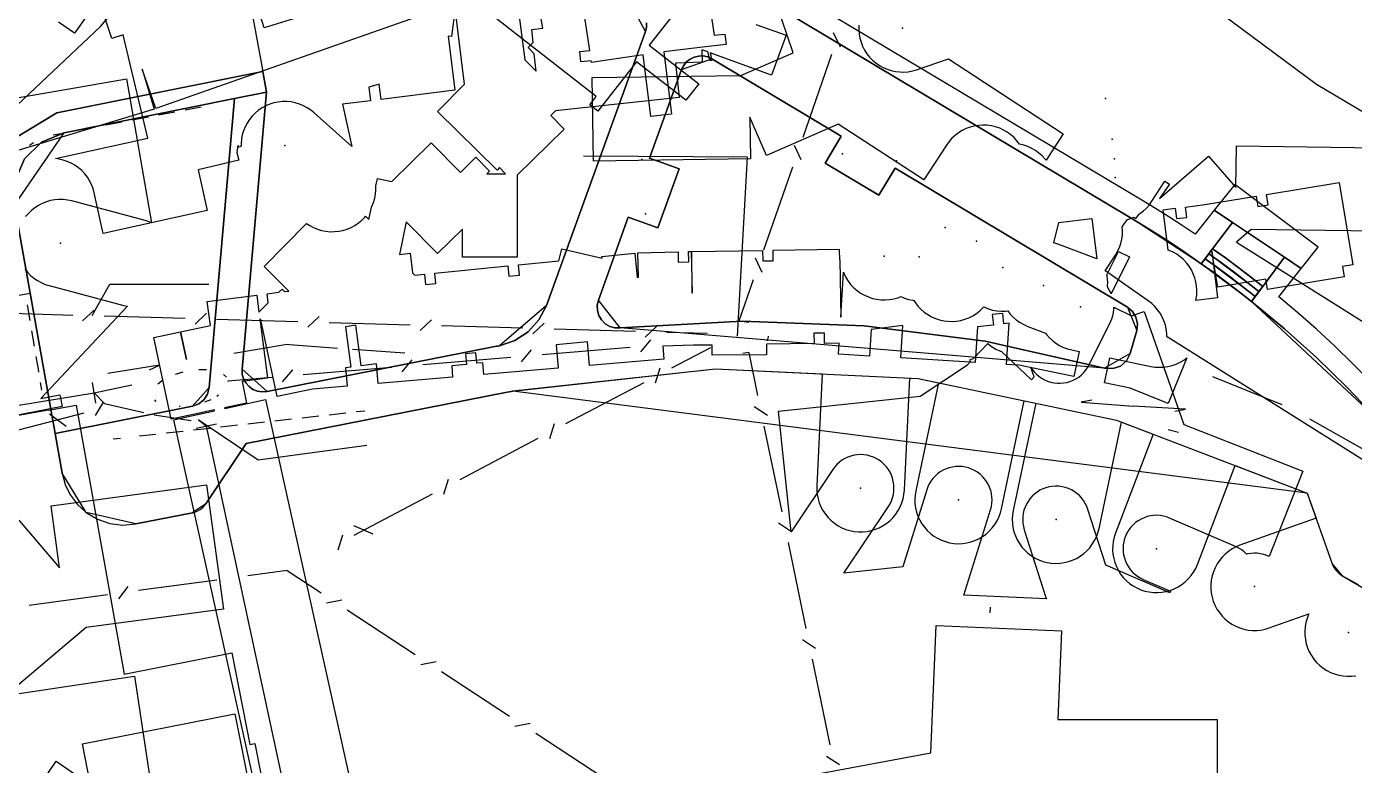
# Model space of a CAD drawing. Header units: metres. Extents: x -3782 to -2031, y 18790 to 19846.
# Drawn here: x -2697.8 to -2634.2, y 19772.1 to 19807.4 of the extents above; entities that cross this region are included whole.
import ezdxf

# ---------------------------------------------------------------- set-up
doc = ezdxf.new("R2010")
doc.units = ezdxf.units.M
for name, color, linetype in [('BENCH', 7, 'Continuous'), ('BOUNDARY', 7, 'Continuous'), ('CURB', 7, 'Continuous'), ('ELECTR_CABLE', 7, 'Continuous'), ('ELECTR_CABLE_COMM', 7, 'Continuous'), ('GAS', 7, 'Continuous'), ('GRASS', 7, 'Continuous'), ('GROUND', 7, 'Continuous'), ('HEAT', 7, 'Continuous'), ('OVERHEAD_POWER_LINE', 7, 'Continuous'), ('ROAD', 7, 'Continuous'), ('SEWER', 7, 'Continuous'), ('SIDEWALK_PATH', 7, 'Continuous'), ('TREE', 7, 'Continuous'), ('URN', 7, 'Continuous'), ('WATER_PIPELINE', 7, 'Continuous')]:
    doc.layers.add(name, color=color, linetype=linetype)

msp = doc.modelspace()

# ---------------------------------------------------------------- linework, layer by layer
at = {"layer": 'BENCH'}
for p in [(-2668.366, 19801.075), (-2656.175, 19801.017)]:
    msp.add_point(p, dxfattribs=at)
at = {"layer": 'BOUNDARY'}
msp.add_lwpolyline([(-2700.561, 19801.545), (-2694.285, 19807.448), (-2688.679, 19813.991), (-2685.714, 19818.32), (-2684.639, 19819.744), (-2682.778, 19820.372), (-2678.001, 19821.721), (-2675.4, 19822.308), (-2674.931, 19822.396), (-2662.552, 19824.717), (-2660.833, 19825.07), (-2657.519, 19825.689), (-2655.427, 19823.018), (-2654.403, 19821.576), (-2648.887, 19815.315), (-2642.75, 19809.663), (-2636.057, 19804.681), (-2628.881, 19800.423)], dxfattribs=at)
at = {"layer": 'CURB'}
for points in [[(-2663.986, 19809.661), (-2644.929, 19798.275)], [(-2668.192, 19807.21), (-2668.884, 19808.519)], [(-2668.192, 19807.21), (-2672.934, 19794.09), (-2675.181, 19792.165), (-2675.33, 19792.136), (-2686.311, 19789.97), (-2687.501, 19791.038), (-2686.338, 19804.308)], [(-2667.993, 19801.141), (-2666.459, 19805.384)], [(-2666.459, 19805.384), (-2665.006, 19805.902)], [(-2665.006, 19805.902), (-2658.814, 19802.2)], [(-2687.871, 19804.001), (-2689.084, 19790.159), (-2689.887, 19789.265), (-2696.461, 19787.968)], [(-2687.871, 19804.001), (-2686.338, 19804.308)], [(-2691.501, 19803.22), (-2690.727, 19803.366)], [(-2690.236, 19803.459), (-2689.462, 19803.606)], [(-2694.031, 19802.74), (-2693.257, 19802.887)], [(-2692.766, 19802.98), (-2691.992, 19803.126)], [(-2698.396, 19798.898), (-2696.032, 19802.363)], [(-2696.544, 19802.264), (-2696.174, 19802.334)], [(-2695.296, 19802.501), (-2694.522, 19802.647)], [(-2658.814, 19802.2), (-2659.584, 19800.913), (-2657.009, 19799.373), (-2656.239, 19800.66)], [(-2697.68, 19801.761), (-2697.493, 19801.893)], [(-2667.993, 19801.141), (-2666.582, 19800.632), (-2667.602, 19797.81), (-2669.012, 19798.32)], [(-2656.239, 19800.66), (-2645.117, 19794.01)], [(-2644.665, 19792.891), (-2644.981, 19791.786), (-2646.205, 19791.096), (-2669.405, 19793.018), (-2670.446, 19794.353), (-2669.012, 19798.32)], [(-2641.575, 19796.091), (-2644.929, 19798.275)], [(-2640.087, 19798.072), (-2641.034, 19796.811)], [(-2640.087, 19798.072), (-2637.589, 19796.399)], [(-2638.815, 19794.768), (-2641.214, 19796.571)], [(-2637.589, 19796.399), (-2638.634, 19795.008)], [(-2639.176, 19794.289), (-2641.575, 19796.091)], [(-2638.995, 19794.528), (-2641.394, 19796.331)], [(-2697.657, 19793.376), (-2697.783, 19794.118)], [(-2645.117, 19794.01), (-2644.665, 19792.891)], [(-2618.476, 19777.269), (-2622.968, 19780.111), (-2633.176, 19788.673), (-2639.176, 19794.289)], [(-2697.447, 19792.14), (-2697.573, 19792.883)], [(-2697.261, 19791.045), (-2697.363, 19791.647)], [(-2697.237, 19790.904), (-2697.261, 19791.045)], [(-2697.09, 19790.04), (-2697.153, 19790.411)], [(-2674.54, 19789.997), (-2674.894, 19789.929), (-2687.308, 19787.48)], [(-2636.509, 19785.108), (-2674.54, 19789.997)], [(-2683.833, 19788.792), (-2684.636, 19788.702)], [(-2682.534, 19788.937), (-2683.336, 19788.847)], [(-2681.635, 19789.038), (-2682.037, 19788.993)], [(-2689.031, 19788.209), (-2689.833, 19788.119)], [(-2687.731, 19788.355), (-2688.534, 19788.265)], [(-2686.432, 19788.5), (-2687.234, 19788.41)], [(-2685.132, 19788.646), (-2685.935, 19788.556)], [(-2694.975, 19784.184), (-2696.122, 19786.056), (-2696.461, 19787.968)], [(-2687.308, 19787.48), (-2689.243, 19784.594), (-2689.88, 19784.17), (-2692.587, 19783.636), (-2694.975, 19784.184)], [(-2693.33, 19787.727), (-2693.678, 19787.688)], [(-2691.629, 19787.918), (-2692.432, 19787.828)], [(-2690.33, 19788.063), (-2691.133, 19787.973)], [(-2636.509, 19785.108), (-2635.306, 19781.714), (-2634.842, 19781.171), (-2631.779, 19779.379)]]:
    msp.add_lwpolyline(points, dxfattribs=at)
at = {"layer": 'ELECTR_CABLE'}
for points in [[(-2684.884, 19762.034), (-2690.778, 19788.618), (-2690.29, 19788.726), (-2688.825, 19789.051), (-2688.834, 19789.09), (-2689.625, 19788.922), (-2690.9, 19788.651), (-2691.733, 19792.563), (-2690.457, 19792.834), (-2690.174, 19791.501), (-2690.457, 19792.835), (-2689.022, 19793.139), (-2689.17, 19794.276), (-2686.803, 19794.584), (-2686.698, 19793.779), (-2686.251, 19794.218), (-2686.307, 19794.649), (-2685.738, 19794.723), (-2685.588, 19794.87), (-2685.476, 19794.757), (-2685.265, 19794.784), (-2686.453, 19795.951), (-2684.421, 19798.02), (-2684.267, 19797.918), (-2684.085, 19797.821), (-2683.894, 19797.743), (-2683.697, 19797.685), (-2683.494, 19797.645), (-2683.289, 19797.626), (-2683.083, 19797.627), (-2682.878, 19797.648), (-2682.676, 19797.689), (-2682.479, 19797.75), (-2682.289, 19797.83), (-2682.108, 19797.928), (-2681.937, 19798.043), (-2681.778, 19798.175), (-2681.633, 19798.321), (-2681.593, 19798.37), (-2681.431, 19798.211), (-2681.308, 19798.807), (-2681.293, 19798.835), (-2681.215, 19799.026), (-2681.156, 19799.223), (-2681.117, 19799.426), (-2681.098, 19799.631), (-2681.099, 19799.825), (-2681.028, 19800.17), (-2680.34, 19800.028), (-2678.451, 19801.884), (-2677.052, 19800.46), (-2676.311, 19801.194), (-2675.654, 19800.53), (-2675.785, 19800.401), (-2674.89, 19800.401), (-2675.176, 19800.692), (-2675.294, 19800.572), (-2678.143, 19803.38), (-2676.848, 19804.694), (-2677.304, 19808.311), (-2677.471, 19806.97), (-2677.641, 19806.991), (-2677.315, 19804.404), (-2680.853, 19803.958), (-2680.945, 19804.688), (-2681.431, 19804.544), (-2681.349, 19803.896), (-2682.703, 19803.725), (-2682.251, 19801.698), (-2684.056, 19803.318), (-2684.216, 19803.448), (-2684.388, 19803.562), (-2684.57, 19803.658), (-2684.761, 19803.736), (-2684.958, 19803.795), (-2685.16, 19803.835), (-2685.366, 19803.854), (-2685.572, 19803.853), (-2685.777, 19803.832), (-2685.979, 19803.79), (-2686.176, 19803.73), (-2686.366, 19803.65), (-2686.547, 19803.552), (-2686.718, 19803.437), (-2686.876, 19803.305), (-2687.021, 19803.159), (-2687.151, 19802.999), (-2687.265, 19802.827), (-2687.361, 19802.645), (-2687.439, 19802.454), (-2687.498, 19802.257), (-2687.538, 19802.054), (-2687.557, 19801.849), (-2687.556, 19801.723), (-2687.645, 19801.667), (-2687.701, 19801.755), (-2687.749, 19801.421), (-2687.661, 19801.051), (-2689.606, 19800.589), (-2689.175, 19798.636), (-2694.153, 19797.535), (-2694.585, 19799.488), (-2694.639, 19799.687), (-2694.713, 19799.879), (-2694.805, 19800.064), (-2694.914, 19800.238), (-2695.041, 19800.401), (-2695.182, 19800.551), (-2695.338, 19800.686), (-2695.506, 19800.805), (-2695.685, 19800.907), (-2695.873, 19800.991), (-2696.069, 19801.057), (-2696.269, 19801.102), (-2696.444, 19801.125), (-2692.022, 19802.103), (-2693.2, 19807.057), (-2693.743, 19806.874), (-2694.306, 19808.551)], [(-2694.593, 19808.463), (-2695.522, 19807.125), (-2696.289, 19807.658)], [(-2674.346, 19808.81), (-2673.974, 19805.858), (-2673.425, 19805.318), (-2673.513, 19806.138), (-2673.813, 19806.443), (-2673.572, 19806.68), (-2673.639, 19807.306), (-2673.106, 19807.363), (-2673.395, 19808.983)], [(-2662.898, 19807.552), (-2661.461, 19807.028), (-2662.156, 19805.122), (-2665.098, 19806.195), (-2665.01, 19805.819), (-2665.1, 19805.798), (-2665.202, 19806.233), (-2665.497, 19806.34), (-2665.472, 19805.747), (-2666.749, 19805.692), (-2666.571, 19804.043), (-2672.502, 19803.405), (-2672.717, 19803.187), (-2672.079, 19802.539), (-2674.328, 19800.328), (-2674.328, 19796.401), (-2676.958, 19796.401), (-2676.958, 19797.743), (-2678.146, 19796.576), (-2679.647, 19798.104), (-2679.971, 19796.532), (-2679.453, 19796.59), (-2679.349, 19795.66), (-2679.239, 19795.549), (-2678.772, 19795.595), (-2678.722, 19795.098), (-2678.225, 19795.147), (-2678.274, 19795.645), (-2674.774, 19795.993), (-2674.725, 19795.496), (-2674.227, 19795.545), (-2674.277, 19796.043), (-2672.336, 19796.236), (-2672.199, 19796.811), (-2670.27, 19796.353), (-2670.279, 19796.441), (-2668.698, 19796.598), (-2668.583, 19795.435), (-2668.525, 19795.44), (-2668.559, 19796.607), (-2666.631, 19796.664), (-2666.617, 19796.164), (-2666.117, 19796.179), (-2666.131, 19796.679), (-2666.007, 19796.682), (-2665.948, 19794.683), (-2665.975, 19796.683), (-2662.583, 19796.73), (-2662.576, 19796.23), (-2662.076, 19796.237), (-2662.083, 19796.737), (-2658.915, 19796.781), (-2658.913, 19796.763), (-2658.906, 19796.281), (-2658.879, 19796.281), (-2658.841, 19793.533), (-2658.71, 19795.684), (-2658.681, 19795.608), (-2658.589, 19795.424), (-2658.479, 19795.25), (-2658.353, 19795.087), (-2658.211, 19794.938), (-2658.055, 19794.803), (-2657.887, 19794.684), (-2657.708, 19794.582), (-2657.519, 19794.498), (-2657.324, 19794.433), (-2657.123, 19794.387), (-2656.918, 19794.362), (-2656.712, 19794.356), (-2656.507, 19794.371), (-2656.304, 19794.406), (-2656.105, 19794.461), (-2655.964, 19794.515), (-2655.793, 19794.443), (-2655.596, 19794.383), (-2655.394, 19794.342), (-2655.338, 19794.336), (-2655.267, 19794.223), (-2655.141, 19794.061), (-2654.999, 19793.911), (-2654.843, 19793.776), (-2654.675, 19793.657), (-2654.496, 19793.555), (-2654.308, 19793.471), (-2654.112, 19793.406), (-2653.911, 19793.361), (-2653.707, 19793.335), (-2653.501, 19793.33), (-2653.295, 19793.344), (-2653.092, 19793.379), (-2652.893, 19793.434), (-2652.701, 19793.508), (-2652.516, 19793.6), (-2652.342, 19793.71), (-2652.179, 19793.836), (-2652.03, 19793.978), (-2651.988, 19794.026), (-2651.956, 19794.01), (-2651.765, 19793.932), (-2651.567, 19793.874), (-2651.365, 19793.836), (-2651.16, 19793.818), (-2650.953, 19793.819), (-2650.847, 19793.831), (-2650.724, 19793.675), (-2650.581, 19793.526), (-2650.424, 19793.392), (-2650.255, 19793.274), (-2650.075, 19793.174), (-2649.887, 19793.091), (-2649.037, 19792.768), (-2648.988, 19792.701), (-2648.851, 19792.548), (-2648.7, 19792.408), (-2648.535, 19792.284), (-2648.36, 19792.176), (-2648.174, 19792.087), (-2647.981, 19792.015), (-2647.781, 19791.964), (-2647.423, 19791.889), (-2647.673, 19790.689), (-2650.312, 19791.238), (-2650.901, 19791.273), (-2650.781, 19793.247), (-2651.025, 19793.217), (-2651.085, 19793.713), (-2651.582, 19793.653), (-2651.521, 19793.157), (-2652.295, 19793.063), (-2652.398, 19791.365), (-2655.966, 19791.582), (-2655.872, 19793.132), (-2657.386, 19792.948), (-2657.464, 19791.673), (-2658.949, 19791.763), (-2658.917, 19792.28), (-2659.614, 19792.271), (-2659.621, 19792.771), (-2660.121, 19792.764), (-2660.114, 19792.264), (-2662.401, 19792.232), (-2662.397, 19791.729), (-2664.995, 19791.706), (-2664.999, 19792.196), (-2665.893, 19792.184), (-2667.363, 19792.14), (-2667.31, 19791.529), (-2670.872, 19791.224), (-2670.969, 19792.352), (-2672.461, 19792.204), (-2672.366, 19791.096), (-2675.928, 19790.791), (-2675.976, 19791.351), (-2676.265, 19791.322), (-2676.314, 19791.82), (-2676.812, 19791.77), (-2676.762, 19791.273), (-2677.469, 19791.203), (-2677.423, 19790.663), (-2680.984, 19790.358), (-2681.065, 19791.298), (-2681.807, 19791.201), (-2682.06, 19793.145), (-2682.554, 19793.062), (-2682.303, 19791.136), (-2682.554, 19791.104), (-2682.479, 19790.23), (-2684.136, 19790.088), (-2685.821, 19789.73), (-2686.601, 19793.403), (-2686.657, 19793.459), (-2686.287, 19790.618), (-2687.509, 19790.458), (-2687.288, 19789.418), (-2688.345, 19789.194), (-2688.337, 19789.159), (-2686.384, 19789.592), (-2680.484, 19762.979)], [(-2637.708, 19789.335), (-2641.02, 19790.68)], [(-2694.509, 19789.417), (-2694.671, 19790.403)], [(-2694.59, 19789.91), (-2692.784, 19790.294)], [(-2706.21, 19788.006), (-2694.59, 19789.91)], [(-2633.267, 19786.887), (-2636.378, 19788.647)]]:
    msp.add_lwpolyline(points, dxfattribs=at)
for points in [[(-2638.451, 19799.409), (-2634.981, 19799.985), (-2634.326, 19796.039), (-2634.815, 19795.958), (-2634.733, 19795.465), (-2638.398, 19794.856), (-2638.48, 19795.349), (-2640.787, 19794.966), (-2641.074, 19796.692), (-2640.802, 19794.458), (-2641.834, 19794.332), (-2641.818, 19794.403), (-2641.791, 19794.608), (-2641.785, 19794.814), (-2641.799, 19795.019), (-2641.833, 19795.222), (-2641.886, 19795.421), (-2641.959, 19795.614), (-2642.051, 19795.799), (-2642.16, 19795.974), (-2642.286, 19796.137), (-2642.427, 19796.287), (-2642.582, 19796.423), (-2642.75, 19796.542), (-2642.928, 19796.645), (-2643.116, 19796.73), (-2643.163, 19796.746), (-2643.397, 19798.676), (-2642.83, 19798.745), (-2642.77, 19798.249), (-2642.273, 19798.309), (-2642.333, 19798.805), (-2641.399, 19798.919), (-2638.944, 19799.327), (-2638.862, 19798.833), (-2638.369, 19798.915)], [(-2646.818, 19798.261), (-2646.583, 19796.328), (-2648.393, 19797.017), (-2648.589, 19797.08), (-2648.632, 19797.09), (-2648.395, 19798.069)], [(-2643.163, 19789.392), (-2644.979, 19790.13), (-2646.204, 19790.384), (-2645.954, 19791.584), (-2643.996, 19791.177), (-2643.793, 19791.145), (-2643.587, 19791.133), (-2643.381, 19791.142), (-2643.177, 19791.17), (-2642.977, 19791.219), (-2642.782, 19791.286), (-2642.595, 19791.373), (-2642.417, 19791.477), (-2642.273, 19791.583)]]:
    msp.add_lwpolyline(points, close=True, dxfattribs=at)
at = {"layer": 'ELECTR_CABLE_COMM'}
for points in [[(-2659.196, 19807.155), (-2658.869, 19806.48)], [(-2659.279, 19806.109), (-2660.661, 19802.133)], [(-2661.071, 19801.762), (-2660.744, 19801.087)], [(-2663.299, 19801.195), (-2671.164, 19801.248)], [(-2663.777, 19792.626), (-2663.299, 19801.195)], [(-2661.154, 19800.716), (-2662.536, 19796.74)], [(-2662.945, 19796.368), (-2662.619, 19795.694)], [(-2694.68, 19793.609), (-2693.84, 19795.108)], [(-2693.84, 19795.108), (-2689.099, 19795.108)], [(-2663.028, 19795.323), (-2663.719, 19793.334)], [(-2695.139, 19793.357), (-2694.594, 19793.871)], [(-2699.505, 19793.748), (-2695.616, 19793.636)], [(-2694.117, 19793.592), (-2690.228, 19793.481)], [(-2689.751, 19793.202), (-2689.206, 19793.716)], [(-2688.729, 19793.437), (-2684.84, 19793.325)], [(-2684.363, 19793.047), (-2683.818, 19793.561)], [(-2683.34, 19793.282), (-2679.452, 19793.17)], [(-2678.974, 19792.891), (-2678.429, 19793.406)], [(-2673.586, 19792.736), (-2673.041, 19793.251)], [(-2663.581, 19793.337), (-2663.248, 19793.3)], [(-2677.952, 19793.127), (-2674.064, 19793.015)], [(-2672.564, 19792.972), (-2668.675, 19792.86)], [(-2668.198, 19792.581), (-2667.653, 19793.096)], [(-2667.176, 19792.817), (-2665.232, 19792.761)], [(-2662.317, 19792.588), (-2662.364, 19792.406)], [(-2662.317, 19792.628), (-2662.317, 19792.588)], [(-2674.129, 19791.398), (-2673.645, 19791.97)], [(-2673.139, 19791.746), (-2668.916, 19792.099)], [(-2668.411, 19791.875), (-2667.926, 19792.447)], [(-2665.075, 19792.069), (-2666.945, 19791.085)], [(-2679.847, 19790.921), (-2679.363, 19791.493)], [(-2678.858, 19791.269), (-2674.634, 19791.622)], [(-2663.244, 19791.842), (-2663.528, 19791.789)], [(-2663.244, 19791.842), (-2662.819, 19789.787)], [(-2690.69, 19790.809), (-2690.327, 19790.914)], [(-2689.574, 19791.021), (-2689.217, 19791.019)], [(-2688.398, 19790.787), (-2688.255, 19790.652)], [(-2688.183, 19790.491), (-2686.071, 19790.667)], [(-2685.565, 19790.444), (-2685.081, 19791.016)], [(-2684.576, 19790.792), (-2680.352, 19791.144)], [(-2667.498, 19791.093), (-2667.72, 19790.378)], [(-2691.547, 19790.342), (-2691.314, 19790.516)], [(-2688.183, 19790.491), (-2688.177, 19790.455)], [(-2668.273, 19790.386), (-2672.014, 19788.418)], [(-2694.59, 19789.91), (-2694.091, 19789.402)], [(-2694.528, 19788.82), (-2694.149, 19789.466)], [(-2694.091, 19789.402), (-2692.209, 19788.962)], [(-2691.617, 19789.494), (-2691.69, 19789.569)], [(-2689.009, 19789.581), (-2689.299, 19789.468)], [(-2688.632, 19789.796), (-2688.714, 19789.737)], [(-2698.649, 19788.021), (-2695.064, 19788.954)], [(-2696.725, 19788.908), (-2695.922, 19788.313)], [(-2691.722, 19788.85), (-2689.943, 19788.586)], [(-2690.465, 19789.248), (-2690.52, 19789.249)], [(-2662.98, 19789.258), (-2662.354, 19788.846)], [(-2688.724, 19788.412), (-2689.702, 19788.202)], [(-2689.606, 19788.628), (-2689.213, 19788.307)], [(-2689.606, 19788.628), (-2686.737, 19786.704)], [(-2683.602, 19762.275), (-2689.213, 19788.307)], [(-2672.567, 19788.426), (-2672.789, 19787.71)], [(-2662.515, 19788.318), (-2661.665, 19784.207)], [(-2673.341, 19787.719), (-2677.082, 19785.75)], [(-2686.737, 19786.704), (-2681.532, 19787.408)], [(-2677.635, 19785.759), (-2677.857, 19785.043)], [(-2678.41, 19785.052), (-2682.151, 19783.083)], [(-2661.826, 19783.679), (-2661.2, 19783.267)], [(-2682.704, 19783.092), (-2682.926, 19782.376)], [(-2681.234, 19783.143), (-2682.153, 19783.54)], [(-2661.361, 19782.738), (-2660.511, 19778.628)], [(-2685.349, 19781.4), (-2687.223, 19781.147)], [(-2685.349, 19781.4), (-2683.721, 19780.335)], [(-2692.975, 19780.637), (-2693.429, 19780.041)], [(-2688.71, 19780.946), (-2692.459, 19780.439)], [(-2693.945, 19780.238), (-2697.694, 19779.731)], [(-2683.461, 19779.848), (-2682.727, 19780.001)], [(-2682.466, 19779.514), (-2679.211, 19777.384)], [(-2660.672, 19778.099), (-2660.046, 19777.688)], [(-2678.95, 19776.896), (-2678.217, 19777.05)], [(-2660.207, 19777.159), (-2659.357, 19773.049)], [(-2677.956, 19776.562), (-2674.701, 19774.432)], [(-2674.44, 19773.945), (-2673.706, 19774.098)], [(-2673.446, 19773.611), (-2670.191, 19771.481)], [(-2659.518, 19772.52), (-2658.892, 19772.108)]]:
    msp.add_lwpolyline(points, dxfattribs=at)
at = {"layer": 'GAS'}
msp.add_lwpolyline([(-2704.912, 19759.732), (-2696.413, 19772.267), (-2694.758, 19771.144), (-2695.144, 19773.106), (-2687.852, 19774.544), (-2687.078, 19770.619)], dxfattribs=at)
at = {"layer": 'GRASS'}
for points in [[(-2688.016, 19813.419), (-2686.519, 19805.292), (-2686.338, 19804.308), (-2687.501, 19791.038), (-2687.494, 19790.806), (-2687.435, 19790.584), (-2687.327, 19790.382), (-2687.173, 19790.207), (-2686.983, 19790.073), (-2686.77, 19789.987), (-2686.543, 19789.952), (-2686.311, 19789.97), (-2675.33, 19792.136), (-2675.255, 19792.151), (-2675.181, 19792.165), (-2674.444, 19792.412), (-2673.804, 19792.831), (-2673.29, 19793.399), (-2672.934, 19794.09), (-2668.192, 19807.21), (-2668.141, 19807.413), (-2668.134, 19807.62)], [(-2663.986, 19809.661), (-2644.929, 19798.275), (-2644.075, 19797.753), (-2643.231, 19797.215), (-2642.397, 19796.661), (-2641.575, 19796.091), (-2641.034, 19796.811), (-2640.087, 19798.072), (-2640.954, 19798.653), (-2641.864, 19797.508), (-2642.493, 19797.928), (-2643.128, 19798.339), (-2643.769, 19798.74), (-2644.416, 19799.133), (-2663.473, 19810.52)], [(-2629.93, 19786.965), (-2634.328, 19791.315), (-2635.184, 19792.143), (-2636.058, 19792.952), (-2636.951, 19793.74), (-2637.861, 19794.509), (-2636.786, 19795.862), (-2637.589, 19796.399), (-2638.634, 19795.008), (-2639.176, 19794.289), (-2637.594, 19792.975), (-2636.065, 19791.599), (-2634.592, 19790.165), (-2633.176, 19788.673)]]:
    msp.add_lwpolyline(points, dxfattribs=at)
for points in [[(-2656.239, 19800.66), (-2657.009, 19799.373), (-2659.584, 19800.913), (-2658.814, 19802.2), (-2665.006, 19805.902), (-2665.207, 19805.994), (-2665.421, 19806.039), (-2665.639, 19806.037), (-2665.855, 19805.986), (-2666.054, 19805.889), (-2666.224, 19805.753), (-2666.361, 19805.582), (-2666.459, 19805.384), (-2667.993, 19801.141), (-2666.582, 19800.632), (-2667.602, 19797.81), (-2669.012, 19798.32), (-2670.446, 19794.353), (-2670.501, 19794.105), (-2670.493, 19793.856), (-2670.424, 19793.616), (-2670.294, 19793.398), (-2670.114, 19793.219), (-2669.899, 19793.093), (-2669.658, 19793.025), (-2669.405, 19793.018), (-2663.557, 19793.34), (-2657.717, 19793.124), (-2651.92, 19792.376), (-2646.205, 19791.096), (-2645.812, 19791.069), (-2645.451, 19791.19), (-2645.161, 19791.436), (-2644.981, 19791.786), (-2644.665, 19792.891), (-2644.632, 19793.216), (-2644.703, 19793.526), (-2644.867, 19793.799), (-2645.117, 19794.01)], [(-2687.871, 19804.001), (-2696.032, 19802.363), (-2697.116, 19801.912), (-2697.92, 19801.112), (-2698.371, 19800.072), (-2698.396, 19798.898), (-2696.461, 19787.968), (-2689.887, 19789.265), (-2689.583, 19789.378), (-2689.336, 19789.578), (-2689.164, 19789.844), (-2689.084, 19790.159)]]:
    msp.add_lwpolyline(points, close=True, dxfattribs=at)
at = {"layer": 'GROUND'}
for points in [[(-2633.176, 19788.673), (-2634.592, 19790.165), (-2636.065, 19791.599), (-2637.594, 19792.975), (-2639.176, 19794.289), (-2639.176, 19794.289), (-2638.995, 19794.528), (-2638.815, 19794.768), (-2638.634, 19795.008), (-2637.589, 19796.399), (-2637.589, 19796.399), (-2636.786, 19795.862), (-2635.972, 19796.887), (-2639.972, 19799.89), (-2640.954, 19798.653), (-2640.087, 19798.072), (-2641.034, 19796.811), (-2641.214, 19796.571), (-2641.394, 19796.331), (-2641.575, 19796.091), (-2641.575, 19796.091), (-2642.397, 19796.661), (-2643.231, 19797.215), (-2644.075, 19797.753), (-2644.929, 19798.275), (-2663.986, 19809.661)], [(-2642.75, 19809.663), (-2636.057, 19804.681), (-2628.881, 19800.423)], [(-2668.134, 19807.62), (-2668.141, 19807.413), (-2668.192, 19807.21), (-2672.934, 19794.09), (-2673.29, 19793.399), (-2673.804, 19792.831), (-2674.444, 19792.412), (-2675.181, 19792.165), (-2675.255, 19792.151), (-2675.33, 19792.136), (-2686.311, 19789.97), (-2686.543, 19789.952), (-2686.77, 19789.987), (-2686.983, 19790.073), (-2687.173, 19790.207), (-2687.327, 19790.382), (-2687.435, 19790.584), (-2687.494, 19790.806), (-2687.501, 19791.038), (-2686.338, 19804.308), (-2686.519, 19805.292), (-2696.371, 19803.315), (-2704.531, 19798.391)], [(-2700.561, 19801.545), (-2694.285, 19807.448)]]:
    msp.add_lwpolyline(points, dxfattribs=at)
msp.add_lwpolyline([(-2698.396, 19798.898), (-2698.371, 19800.072), (-2697.92, 19801.112), (-2697.116, 19801.912), (-2696.032, 19802.363), (-2687.871, 19804.001), (-2689.084, 19790.159), (-2689.164, 19789.844), (-2689.336, 19789.578), (-2689.583, 19789.378), (-2689.887, 19789.265), (-2696.461, 19787.968)], close=True, dxfattribs=at)
at = {"layer": 'HEAT'}
for points in [[(-2657.975, 19807.506), (-2657.979, 19807.3), (-2657.962, 19807.095), (-2657.925, 19806.892), (-2657.869, 19806.694), (-2657.793, 19806.502), (-2657.699, 19806.319), (-2657.588, 19806.146), (-2657.459, 19805.984), (-2657.316, 19805.836), (-2657.159, 19805.702), (-2656.99, 19805.585), (-2656.81, 19805.485), (-2656.621, 19805.403), (-2656.425, 19805.34), (-2656.223, 19805.296), (-2656.018, 19805.272), (-2655.812, 19805.269), (-2655.607, 19805.286), (-2655.404, 19805.322), (-2655.206, 19805.379), (-2653.682, 19805.895), (-2648.184, 19802.312), (-2649.011, 19801.042), (-2649.057, 19801.103), (-2649.197, 19801.254), (-2649.352, 19801.39), (-2649.519, 19801.511), (-2649.697, 19801.615), (-2649.884, 19801.701), (-2650.079, 19801.768), (-2650.279, 19801.816), (-2650.403, 19801.98), (-2650.543, 19802.131), (-2650.697, 19802.267), (-2650.864, 19802.388), (-2651.042, 19802.492), (-2651.23, 19802.578), (-2651.424, 19802.645), (-2651.625, 19802.693), (-2651.829, 19802.721), (-2652.035, 19802.729), (-2652.241, 19802.716), (-2652.444, 19802.684), (-2652.644, 19802.631), (-2652.837, 19802.56), (-2653.022, 19802.469), (-2653.198, 19802.361), (-2653.362, 19802.237), (-2653.513, 19802.097), (-2653.649, 19801.942), (-2653.77, 19801.775), (-2654.862, 19800.1), (-2658.958, 19802.769), (-2662.397, 19801.28), (-2663.192, 19803.115), (-2663.162, 19801.115), (-2670.678, 19801), (-2670.739, 19805), (-2663.621, 19805.109), (-2661.117, 19806.193), (-2663.556, 19813.39), (-2691.631, 19803.521), (-2692.294, 19805.408), (-2691.715, 19803.494), (-2704.624, 19799.587)], [(-2610.292, 19771.909), (-2643.168, 19792.559), (-2643.173, 19792.551), (-2643.221, 19792.585), (-2643.226, 19792.755), (-2643.252, 19792.959), (-2643.297, 19793.16), (-2643.362, 19793.356), (-2643.446, 19793.544), (-2643.548, 19793.723), (-2643.668, 19793.891), (-2643.803, 19794.047), (-2643.952, 19794.189), (-2644.115, 19794.315), (-2646.149, 19795.74), (-2646.175, 19795.756), (-2645.686, 19796.507), (-2645.582, 19796.685), (-2645.496, 19796.872), (-2645.429, 19797.067), (-2645.381, 19797.268), (-2645.353, 19797.472), (-2645.346, 19797.678), (-2645.357, 19797.858), (-2645.246, 19798.01), (-2645.115, 19798.212), (-2645.068, 19798.224), (-2644.875, 19798.296), (-2644.814, 19798.326), (-2644.706, 19798.255), (-2644.556, 19798.468), (-2644.514, 19798.494), (-2644.35, 19798.619), (-2644.199, 19798.759), (-2644.062, 19798.913), (-2643.942, 19799.08), (-2643.316, 19800.04), (-2643.106, 19799.893), (-2643.579, 19799.218), (-2641.234, 19801.247), (-2639.925, 19799.735), (-2639.898, 19801.735), (-2631.992, 19801.63)], [(-2632.045, 19797.63), (-2639.191, 19797.725), (-2639.895, 19797.116), (-2612.738, 19780.058)]]:
    msp.add_lwpolyline(points, dxfattribs=at)
at = {"layer": 'OVERHEAD_POWER_LINE'}
for points in [[(-2687.902, 19791.813), (-2685.435, 19792.216)], [(-2682.942, 19792.036), (-2685.435, 19792.216)], [(-2679.72, 19791.802), (-2682.213, 19791.983)], [(-2691.466, 19791.231), (-2693.934, 19790.828)], [(-2691.937, 19791.018), (-2691.466, 19791.231)], [(-2646.817, 19789.555), (-2647.324, 19789.457)], [(-2647.324, 19789.457), (-2644.831, 19789.277)], [(-2642.335, 19789.132), (-2644.831, 19789.277)], [(-2642.841, 19789.027), (-2642.335, 19789.132)], [(-2643.168, 19788.156), (-2642.669, 19788.021)]]:
    msp.add_lwpolyline(points, dxfattribs=at)
at = {"layer": 'ROAD'}
for points in [[(-2705.105, 19798.045), (-2696.371, 19803.315), (-2696.37, 19803.315), (-2686.52, 19805.292), (-2686.519, 19805.291), (-2686.338, 19804.309), (-2686.338, 19804.308), (-2686.339, 19804.308), (-2687.871, 19804.001), (-2696.031, 19802.363), (-2696.033, 19802.363), (-2697.114, 19801.913), (-2697.117, 19801.911), (-2697.919, 19801.114)], [(-2699.619, 19794.332), (-2697.649, 19794.681), (-2696.461, 19787.968), (-2696.122, 19786.057), (-2696.122, 19786.056), (-2695.973, 19785.514), (-2695.972, 19785.512), (-2695.726, 19785.012), (-2695.725, 19785.011), (-2695.391, 19784.565), (-2695.39, 19784.564), (-2694.976, 19784.185), (-2694.974, 19784.184), (-2694.433, 19783.859), (-2694.431, 19783.858), (-2693.841, 19783.656), (-2693.839, 19783.655), (-2693.219, 19783.58), (-2693.217, 19783.58), (-2692.588, 19783.636), (-2692.587, 19783.636), (-2689.881, 19784.17), (-2689.88, 19784.17), (-2689.692, 19784.227), (-2689.691, 19784.227), (-2689.52, 19784.318), (-2689.519, 19784.319), (-2689.369, 19784.442), (-2689.368, 19784.443), (-2689.243, 19784.594), (-2689.243, 19784.595), (-2687.308, 19787.48), (-2687.307, 19787.481), (-2674.894, 19789.929), (-2674.806, 19789.946), (-2674.717, 19789.963), (-2674.629, 19789.981), (-2674.541, 19789.998), (-2674.54, 19789.998), (-2664.831, 19791.065), (-2664.83, 19791.065), (-2659.726, 19790.815), (-2659.988, 19785.454), (-2659.988, 19785.247), (-2659.968, 19785.042), (-2659.928, 19784.84), (-2659.868, 19784.643), (-2659.789, 19784.453), (-2659.692, 19784.271), (-2659.577, 19784.1), (-2659.447, 19783.94), (-2659.301, 19783.795), (-2659.142, 19783.664), (-2658.97, 19783.549), (-2658.788, 19783.452), (-2658.598, 19783.373), (-2658.401, 19783.314), (-2658.199, 19783.273), (-2657.994, 19783.253), (-2657.788, 19783.253), (-2657.582, 19783.274), (-2657.38, 19783.314), (-2657.183, 19783.374), (-2656.993, 19783.453), (-2656.811, 19783.55), (-2656.64, 19783.664), (-2656.48, 19783.795), (-2656.335, 19783.941), (-2656.204, 19784.1), (-2656.089, 19784.271), (-2655.992, 19784.453), (-2655.914, 19784.644), (-2655.854, 19784.841), (-2655.814, 19785.043), (-2655.793, 19785.248), (-2655.531, 19790.609), (-2655.135, 19790.59), (-2655.134, 19790.59), (-2654.165, 19790.387), (-2655.25, 19785.218), (-2655.282, 19785.015), (-2655.295, 19784.809), (-2655.287, 19784.603), (-2655.259, 19784.399), (-2655.211, 19784.198), (-2655.143, 19784.004), (-2655.057, 19783.816), (-2654.953, 19783.639), (-2654.832, 19783.472), (-2654.695, 19783.318), (-2654.544, 19783.178), (-2654.38, 19783.053), (-2654.204, 19782.945), (-2654.019, 19782.855), (-2653.826, 19782.784), (-2653.626, 19782.732), (-2653.423, 19782.699), (-2653.217, 19782.687), (-2653.011, 19782.695), (-2652.807, 19782.723), (-2652.606, 19782.771), (-2652.412, 19782.838), (-2652.224, 19782.924), (-2652.047, 19783.029), (-2651.88, 19783.15), (-2651.726, 19783.286), (-2651.586, 19783.438), (-2651.461, 19783.602), (-2651.353, 19783.777), (-2651.263, 19783.963), (-2651.192, 19784.156), (-2651.14, 19784.355), (-2650.055, 19789.524), (-2649.506, 19789.409), (-2650.584, 19784.273), (-2650.616, 19784.07), (-2650.629, 19783.864), (-2650.621, 19783.658), (-2650.593, 19783.454), (-2650.545, 19783.253), (-2650.477, 19783.059), (-2650.391, 19782.871), (-2650.287, 19782.694), (-2650.166, 19782.527), (-2650.029, 19782.373), (-2649.878, 19782.233), (-2649.714, 19782.108), (-2649.538, 19782), (-2649.353, 19781.91), (-2649.16, 19781.839), (-2648.96, 19781.787), (-2648.757, 19781.754), (-2648.551, 19781.742), (-2648.345, 19781.75), (-2648.141, 19781.778), (-2647.94, 19781.826), (-2647.746, 19781.893), (-2647.558, 19781.979), (-2647.381, 19782.084), (-2647.214, 19782.205), (-2647.06, 19782.341), (-2646.92, 19782.493), (-2646.795, 19782.657), (-2646.687, 19782.832), (-2646.597, 19783.018), (-2646.526, 19783.211), (-2646.474, 19783.41), (-2645.404, 19788.508), (-2643.877, 19787.925), (-2645.685, 19783.195), (-2645.749, 19782.999), (-2645.794, 19782.798), (-2645.819, 19782.593), (-2645.823, 19782.387), (-2645.807, 19782.182), (-2645.771, 19781.979), (-2645.716, 19781.78), (-2645.641, 19781.588), (-2645.548, 19781.404), (-2645.437, 19781.231), (-2645.31, 19781.068), (-2645.167, 19780.92), (-2645.011, 19780.785), (-2644.842, 19780.667), (-2644.662, 19780.566), (-2644.474, 19780.483), (-2644.278, 19780.419), (-2644.077, 19780.375), (-2643.872, 19780.35), (-2643.666, 19780.346), (-2643.461, 19780.361), (-2643.258, 19780.397), (-2643.059, 19780.453), (-2642.867, 19780.528), (-2642.683, 19780.621), (-2642.51, 19780.731), (-2642.347, 19780.859), (-2642.199, 19781.001), (-2642.065, 19781.158), (-2641.946, 19781.327), (-2641.845, 19781.506), (-2641.762, 19781.695), (-2639.954, 19786.425), (-2636.51, 19785.108), (-2636.509, 19785.108), (-2636.509, 19785.107), (-2636.081, 19783.901), (-2639.723, 19782.609), (-2639.913, 19782.531), (-2640.095, 19782.434), (-2640.267, 19782.32), (-2640.427, 19782.19), (-2640.573, 19782.044), (-2640.704, 19781.885), (-2640.819, 19781.714), (-2640.917, 19781.533), (-2640.996, 19781.343), (-2641.057, 19781.146), (-2641.097, 19780.944), (-2641.118, 19780.739), (-2641.119, 19780.533), (-2641.099, 19780.327), (-2641.059, 19780.125), (-2641, 19779.928), (-2640.922, 19779.737), (-2640.825, 19779.555), (-2640.711, 19779.384), (-2640.581, 19779.224), (-2640.435, 19779.078), (-2640.277, 19778.947), (-2640.106, 19778.832), (-2639.924, 19778.734), (-2639.734, 19778.655), (-2639.537, 19778.594), (-2639.335, 19778.553), (-2639.13, 19778.533), (-2638.924, 19778.532), (-2638.719, 19778.552), (-2638.516, 19778.591), (-2638.319, 19778.651), (-2636.425, 19779.322), (-2636.436, 19779.301), (-2636.512, 19779.109), (-2636.568, 19778.911), (-2636.604, 19778.708), (-2636.621, 19778.502), (-2636.617, 19778.296), (-2636.593, 19778.092), (-2636.549, 19777.89), (-2636.486, 19777.694), (-2636.403, 19777.505), (-2636.303, 19777.325), (-2636.185, 19777.156), (-2636.052, 19776.999), (-2635.903, 19776.856), (-2635.742, 19776.728), (-2635.568, 19776.617), (-2635.385, 19776.523), (-2635.193, 19776.448), (-2634.995, 19776.392), (-2634.792, 19776.355), (-2634.587, 19776.339), (-2634.38, 19776.343), (-2634.176, 19776.367)]]:
    msp.add_lwpolyline(points, dxfattribs=at)
msp.add_lwpolyline([(-2639.972, 19799.89), (-2640.954, 19798.653), (-2640.087, 19798.072), (-2637.589, 19796.399), (-2636.786, 19795.862), (-2635.972, 19796.887)], close=True, dxfattribs=at)
at = {"layer": 'SEWER'}
for points in [[(-2666.469, 19808.519), (-2668.01, 19806.55), (-2665.642, 19804.712), (-2666.255, 19803.922), (-2668.625, 19805.761), (-2670.464, 19803.391), (-2670.859, 19803.698), (-2670.551, 19804.094), (-2676.655, 19808.87)], [(-2698.192, 19783.809), (-2696.249, 19781.523), (-2696.651, 19784.496), (-2689.207, 19785.502), (-2688.403, 19779.557), (-2694.976, 19778.668), (-2698.81, 19775.41), (-2692.652, 19776.338), (-2691.757, 19770.405)], [(-2651.687, 19779.651), (-2651.698, 19779.373)], [(-2676.41, 19768.604), (-2654.525, 19772.666), (-2654.265, 19778.77), (-2648.271, 19778.515), (-2648.451, 19774.271), (-2640.811, 19774.271), (-2640.811, 19768.271)]]:
    msp.add_lwpolyline(points, dxfattribs=at)
for points in [[(-2645.535, 19796.678), (-2645.012, 19796.418), (-2645.887, 19794.657), (-2645.894, 19794.675), (-2645.965, 19794.815), (-2646.05, 19794.947), (-2646.073, 19794.977), (-2646.063, 19795.044), (-2646.054, 19795.201), (-2646.061, 19795.358), (-2646.083, 19795.513), (-2646.093, 19795.556)], [(-2661.818, 19789.035), (-2655.031, 19789.75), (-2652.771, 19791.253), (-2652.62, 19791.41), (-2652.65, 19791.501), (-2652.481, 19791.557), (-2651.798, 19792.273), (-2651.792, 19792.267), (-2651.673, 19792.164), (-2651.545, 19792.074), (-2651.408, 19791.996), (-2651.265, 19791.933), (-2651.142, 19791.892), (-2649.71, 19790.528), (-2649.572, 19790.673), (-2649.731, 19791.126), (-2649.678, 19791.043), (-2649.581, 19790.919), (-2649.472, 19790.806), (-2649.353, 19790.704), (-2649.224, 19790.614), (-2649.087, 19790.538), (-2648.943, 19790.475), (-2648.794, 19790.426), (-2648.641, 19790.392), (-2648.485, 19790.374), (-2648.328, 19790.371), (-2648.171, 19790.383), (-2648.017, 19790.41), (-2647.865, 19790.453), (-2647.719, 19790.51), (-2647.579, 19790.581), (-2647.447, 19790.666), (-2647.324, 19790.763), (-2647.21, 19790.872), (-2647.108, 19790.991), (-2647.019, 19791.12), (-2646.942, 19791.257), (-2645.921, 19793.307), (-2645.859, 19793.451), (-2645.81, 19793.6), (-2645.776, 19793.753), (-2645.758, 19793.909), (-2645.756, 19794.006), (-2644.922, 19793.591), (-2644.313, 19793.805), (-2642.41, 19788.393), (-2636.722, 19786.157), (-2638.328, 19782.07), (-2638.436, 19782.119), (-2638.584, 19782.169), (-2638.737, 19782.204), (-2638.893, 19782.225), (-2639.05, 19782.23), (-2639.207, 19782.219), (-2639.362, 19782.193), (-2639.409, 19782.18), (-2639.431, 19782.204), (-2639.545, 19782.311), (-2639.67, 19782.407), (-2639.804, 19782.489), (-2639.945, 19782.558), (-2643.091, 19783.914), (-2643.238, 19783.969), (-2643.389, 19784.009), (-2643.544, 19784.035), (-2643.701, 19784.045), (-2643.858, 19784.039), (-2644.014, 19784.018), (-2644.166, 19783.982), (-2644.315, 19783.932), (-2644.458, 19783.866), (-2644.594, 19783.788), (-2644.721, 19783.696), (-2644.839, 19783.592), (-2644.946, 19783.477), (-2645.041, 19783.353), (-2645.124, 19783.219), (-2645.193, 19783.078), (-2645.248, 19782.931), (-2645.289, 19782.779), (-2645.314, 19782.624), (-2645.324, 19782.468), (-2645.318, 19782.311), (-2645.297, 19782.155), (-2645.261, 19782.002), (-2645.211, 19781.854), (-2645.146, 19781.711), (-2645.067, 19781.575), (-2644.975, 19781.447), (-2644.871, 19781.33), (-2644.756, 19781.223), (-2644.632, 19781.127), (-2644.498, 19781.045), (-2644.357, 19780.975), (-2643.048, 19780.411), (-2643.08, 19780.337), (-2646.153, 19781.662), (-2647.005, 19784.328), (-2647.06, 19784.475), (-2647.129, 19784.616), (-2647.211, 19784.75), (-2647.307, 19784.875), (-2647.414, 19784.989), (-2647.532, 19785.093), (-2647.659, 19785.185), (-2647.795, 19785.264), (-2647.938, 19785.329), (-2648.087, 19785.379), (-2648.239, 19785.415), (-2648.395, 19785.436), (-2648.552, 19785.442), (-2648.709, 19785.432), (-2648.864, 19785.406), (-2649.015, 19785.366), (-2649.162, 19785.311), (-2649.303, 19785.242), (-2649.437, 19785.159), (-2649.562, 19785.064), (-2649.676, 19784.957), (-2649.78, 19784.839), (-2649.872, 19784.711), (-2649.951, 19784.576), (-2650.016, 19784.433), (-2650.067, 19784.284), (-2650.102, 19784.131), (-2650.123, 19783.976), (-2650.129, 19783.819), (-2650.119, 19783.662), (-2650.093, 19783.507), (-2650.053, 19783.355), (-2649.017, 19780.109), (-2648.994, 19780.047), (-2652.941, 19780.215), (-2651.667, 19784.312), (-2651.628, 19784.464), (-2651.604, 19784.619), (-2651.595, 19784.776), (-2651.602, 19784.933), (-2651.623, 19785.088), (-2651.661, 19785.241), (-2651.712, 19785.389), (-2651.779, 19785.531), (-2651.858, 19785.667), (-2651.951, 19785.793), (-2652.056, 19785.91), (-2652.171, 19786.017), (-2652.297, 19786.111), (-2652.431, 19786.193), (-2652.572, 19786.261), (-2652.72, 19786.315), (-2652.872, 19786.354), (-2653.027, 19786.378), (-2653.184, 19786.387), (-2653.341, 19786.38), (-2653.496, 19786.358), (-2653.649, 19786.321), (-2653.797, 19786.269), (-2653.939, 19786.203), (-2654.075, 19786.123), (-2654.201, 19786.031), (-2654.318, 19785.926), (-2654.425, 19785.81), (-2654.519, 19785.685), (-2654.601, 19785.551), (-2654.669, 19785.409), (-2654.723, 19785.262), (-2655.87, 19781.573), (-2658.686, 19781.278), (-2656.56, 19784.462), (-2656.48, 19784.597), (-2656.412, 19784.739), (-2656.36, 19784.887), (-2656.321, 19785.039), (-2656.299, 19785.195), (-2656.291, 19785.351), (-2656.299, 19785.508), (-2656.322, 19785.664), (-2656.36, 19785.816), (-2656.413, 19785.964), (-2656.48, 19786.106), (-2656.561, 19786.24), (-2656.654, 19786.366), (-2656.76, 19786.483), (-2656.876, 19786.588), (-2657.002, 19786.681), (-2657.137, 19786.762), (-2657.279, 19786.829), (-2657.427, 19786.882), (-2657.579, 19786.92), (-2657.735, 19786.943), (-2657.891, 19786.951), (-2658.048, 19786.943), (-2658.204, 19786.92), (-2658.356, 19786.882), (-2658.504, 19786.829), (-2658.646, 19786.762), (-2658.78, 19786.681), (-2658.906, 19786.587), (-2659.023, 19786.482), (-2659.128, 19786.365), (-2659.222, 19786.239), (-2661.209, 19783.262)]]:
    msp.add_lwpolyline(points, close=True, dxfattribs=at)
at = {"layer": 'SIDEWALK_PATH'}
for points in [[(-2633.176, 19788.673), (-2634.592, 19790.165), (-2636.065, 19791.599), (-2637.594, 19792.975), (-2639.176, 19794.289), (-2639.766, 19794.752), (-2640.362, 19795.207), (-2640.965, 19795.653), (-2641.575, 19796.091), (-2642.397, 19796.661), (-2643.231, 19797.215), (-2644.075, 19797.753), (-2644.929, 19798.275), (-2663.986, 19809.661)], [(-2668.134, 19807.62), (-2668.141, 19807.413), (-2668.192, 19807.21), (-2672.934, 19794.09), (-2673.29, 19793.399), (-2673.804, 19792.831), (-2674.444, 19792.412), (-2675.181, 19792.165), (-2675.255, 19792.151), (-2675.33, 19792.136), (-2686.311, 19789.97), (-2686.543, 19789.952), (-2686.77, 19789.987), (-2686.983, 19790.073), (-2687.173, 19790.207), (-2687.327, 19790.382), (-2687.435, 19790.584), (-2687.494, 19790.806), (-2687.501, 19791.038), (-2686.338, 19804.308), (-2687.871, 19804.001), (-2689.084, 19790.159), (-2689.164, 19789.844), (-2689.336, 19789.578), (-2689.583, 19789.378), (-2689.887, 19789.265), (-2696.461, 19787.968), (-2696.122, 19786.056), (-2695.972, 19785.513), (-2695.726, 19785.011), (-2695.391, 19784.564), (-2694.975, 19784.184), (-2694.432, 19783.858), (-2693.84, 19783.655), (-2693.218, 19783.579), (-2692.587, 19783.636), (-2689.88, 19784.17), (-2689.691, 19784.227), (-2689.519, 19784.319), (-2689.368, 19784.442), (-2689.243, 19784.594), (-2687.308, 19787.48), (-2674.894, 19789.929), (-2674.806, 19789.946), (-2674.717, 19789.963), (-2674.629, 19789.98), (-2674.54, 19789.997), (-2664.831, 19791.064), (-2655.134, 19790.59), (-2645.633, 19788.596), (-2636.509, 19785.108), (-2635.306, 19781.714), (-2635.229, 19781.548), (-2635.124, 19781.4), (-2634.994, 19781.273), (-2634.842, 19781.171), (-2634.066, 19780.74)]]:
    msp.add_lwpolyline(points, dxfattribs=at)
for points in [[(-2665.006, 19805.902), (-2658.814, 19802.2), (-2659.584, 19800.913), (-2657.009, 19799.373), (-2656.239, 19800.66), (-2645.117, 19794.01), (-2644.867, 19793.799), (-2644.703, 19793.526), (-2644.632, 19793.216), (-2644.665, 19792.891), (-2644.981, 19791.786), (-2645.161, 19791.436), (-2645.451, 19791.19), (-2645.812, 19791.069), (-2646.205, 19791.096), (-2651.92, 19792.376), (-2657.717, 19793.124), (-2663.557, 19793.34), (-2669.405, 19793.018), (-2669.658, 19793.025), (-2669.899, 19793.093), (-2670.114, 19793.219), (-2670.294, 19793.398), (-2670.424, 19793.616), (-2670.493, 19793.856), (-2670.501, 19794.105), (-2670.446, 19794.353), (-2669.012, 19798.32), (-2667.602, 19797.81), (-2666.582, 19800.632), (-2667.993, 19801.141), (-2666.459, 19805.384), (-2666.361, 19805.582), (-2666.224, 19805.753), (-2666.054, 19805.889), (-2665.855, 19805.986), (-2665.639, 19806.037), (-2665.421, 19806.039), (-2665.207, 19805.994)], [(-2640.087, 19798.072), (-2641.034, 19796.811), (-2640.424, 19796.373), (-2639.821, 19795.926), (-2639.224, 19795.471), (-2638.634, 19795.008), (-2637.589, 19796.399)], [(-2641.214, 19796.571), (-2641.394, 19796.331), (-2640.785, 19795.893), (-2640.182, 19795.447), (-2639.585, 19794.992), (-2638.995, 19794.528), (-2638.815, 19794.768), (-2639.405, 19795.231), (-2640.001, 19795.687), (-2640.605, 19796.133)], [(-2641.034, 19796.811), (-2641.214, 19796.571), (-2640.605, 19796.133), (-2640.001, 19795.687), (-2639.405, 19795.231), (-2638.815, 19794.768), (-2638.634, 19795.008), (-2639.224, 19795.471), (-2639.821, 19795.926), (-2640.424, 19796.373)], [(-2641.394, 19796.331), (-2641.575, 19796.091), (-2640.965, 19795.653), (-2640.362, 19795.207), (-2639.766, 19794.752), (-2639.176, 19794.289), (-2638.995, 19794.528), (-2639.585, 19794.992), (-2640.182, 19795.447), (-2640.785, 19795.893)]]:
    msp.add_lwpolyline(points, close=True, dxfattribs=at)
at = {"layer": 'TREE'}
for p in [(-2655.88, 19807.368), (-2646.168, 19804.003), (-2685.458, 19801.756), (-2645.847, 19802.052), (-2645.731, 19801.113), (-2645.701, 19800.227), (-2653.839, 19797.824), (-2696.201, 19797.07), (-2652.345, 19797.173), (-2656.76, 19796.456), (-2655.079, 19796.418), (-2651.075, 19795.916), (-2649.139, 19795.054), (-2647.354, 19794.02), (-2657.89, 19785.351), (-2653.195, 19784.787), (-2648.529, 19783.842), (-2643.724, 19782.445), (-2639.021, 19780.63), (-2634.522, 19778.437)]:
    msp.add_point(p, dxfattribs=at)
at = {"layer": 'URN'}
for p in [(-2658.748, 19801.353), (-2668.184, 19798.486)]:
    msp.add_point(p, dxfattribs=at)
at = {"layer": 'WATER_PIPELINE'}
for points in [[(-2666.029, 19814.529), (-2664.898, 19807.027), (-2664.388, 19807.089), (-2664.328, 19806.592), (-2665.321, 19806.472), (-2667.307, 19806.232), (-2666.947, 19803.254), (-2667.939, 19803.134), (-2668.298, 19806.098), (-2670.77, 19805.725), (-2670.783, 19805.812), (-2671.278, 19805.752), (-2671.338, 19806.248), (-2670.857, 19806.306), (-2671.746, 19812.202)], [(-2678.768, 19809.762), (-2686.45, 19807.379), (-2687.063, 19809.358)], [(-2700.969, 19803.568), (-2695.058, 19804.6), (-2695.057, 19804.593), (-2693.047, 19804.944), (-2691.844, 19798.053), (-2691.952, 19798.1), (-2692.148, 19798.163), (-2695.66, 19799.099), (-2695.861, 19799.142), (-2696.066, 19799.165), (-2696.272, 19799.169), (-2696.478, 19799.152), (-2696.68, 19799.114), (-2696.878, 19799.058), (-2697.07, 19798.982), (-2697.253, 19798.887), (-2697.426, 19798.775), (-2697.587, 19798.647), (-2697.735, 19798.503), (-2697.868, 19798.346)], [(-2697.906, 19795.844), (-2697.778, 19795.683), (-2697.635, 19795.535), (-2697.477, 19795.402), (-2697.308, 19795.285), (-2697.127, 19795.185), (-2696.938, 19795.103), (-2696.742, 19795.041), (-2693.23, 19794.104), (-2693.029, 19794.061), (-2692.989, 19794.057), (-2697.135, 19789.636), (-2696.227, 19789.81), (-2696.12, 19789.249), (-2698.577, 19788.778), (-2696.78, 19789.098), (-2696.777, 19789.086), (-2695.445, 19789.323), (-2693.146, 19776.439), (-2687.99, 19777.455), (-2687.127, 19773.073), (-2686.893, 19773.119), (-2686.576, 19771.515)]]:
    msp.add_lwpolyline(points, dxfattribs=at)

doc.saveas('drawing.dxf')
